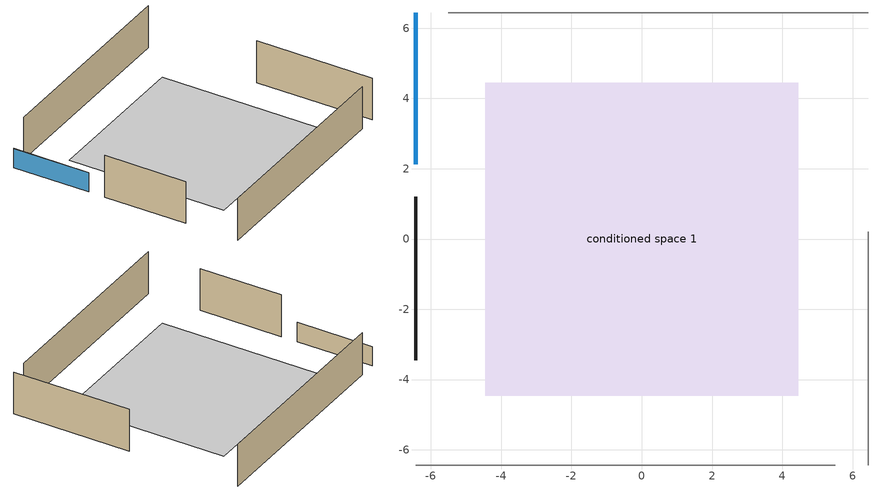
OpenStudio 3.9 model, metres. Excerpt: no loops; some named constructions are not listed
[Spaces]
conditioned space 1
 floor adiabatic (Floor1 construction): -4.45,-4.45 -4.45,4.45 4.45,4.45 4.45,-4.45 z3.66
 wall outside (Wall1 construction): -6.44,1.2 -6.44,-3.45 z3.66:6.1
 wall outside (AdiabaticWallConstruction): -6.44,6.44 -6.44,2.13 z3.66:4.79
 wall adiabatic (Wall2 construction): 6.44,6.44 -5.51,6.44 z3.66:6.1
 wall adiabatic (Wall3 construction): 6.44,-6.44 6.44,0.2 z3.66:6.1
 wall adiabatic (Wall4 construction): -6.44,-6.44 5.51,-6.44 z3.66:6.1
 window (WindowConstruction): -6.44,6.44 -6.44,2.13 z3.66:4.79
 ceiling adiabatic (Floor2 construction): 4.45,-4.45 4.45,4.45 -4.45,4.45 -4.45,-4.45 z3.66
[Schedule:Day]
heating setpoint day: 2, 0, 9.44444, 4, 0, 12.7778, 12, 0, 9.44444, 17, 0, 12.7778, 24, 0, 9.44444
heating setpoint day 1: 2, 0, 9.44444, 17, 0, 12.7778, 24, 0, 9.44444
cooling setpoint day: 3, 0, 21.1111, 18, 0, 22.2222, 24, 0, 21.1111
clothes washer schedule day: 1, 0, 0.104651, 2, 0, 0.0813953, 4, 0, 0.0465116, 5, 0, 0.0813953, 6, 0, 0.127907, 7, 0, 0.255814, 8, 0, 0.569767, 9, 0, 0.848837, 10, 0, 1, 11, 0, 0.976744, 12, 0, 0.872093, 13, 0, 0.77907, 14, 0, 0.697674, 15, 0, 0.569767, 16, 0, 0.593023, 17, 0, 0.581395, 21, 0, 0.569767, 22, 0, 0.546512, 23, 0, 0.372093, 24, 0, 0.197674
clothes washer schedule day 1; dishwasher schedule day 1; cooking range schedule day 1; dhw fixtures schedule day 1; general water use schedule day 1; cooling season schedule day; cooling season schedule day 2: 24, 0, 0
dishwasher schedule day: 1, 0, 0.135135, 2, 0, 0.0630631, 3, 0, 0.045045, 5, 0, 0.027027, 6, 0, 0.0900901, 7, 0, 0.18018, 8, 0, 0.279279, 9, 0, 0.522523, 10, 0, 0.585586, 11, 0, 0.504505, 12, 0, 0.432432, 13, 0, 0.378378, 14, 0, 0.414414, 15, 0, 0.324324, 17, 0, 0.342342, 18, 0, 0.441441, 19, 0, 0.783784, 20, 0, 1, 21, 0, 0.810811, 22, 0, 0.603604, 23, 0, 0.396396, 24, 0, 0.279279
cooking range schedule day: 5, 0, 0.0597015, 6, 0, 0.11194, 7, 0, 0.171642, 8, 0, 0.291045, 11, 0, 0.343284, 12, 0, 0.402985, 13, 0, 0.462687, 14, 0, 0.343284, 15, 0, 0.291045, 16, 0, 0.402985, 17, 0, 0.567164, 18, 0, 1, 19, 0, 0.850746, 20, 0, 0.432836, 21, 0, 0.291045, 22, 0, 0.231343, 23, 0, 0.171642, 24, 0, 0.11194
dhw fixtures schedule day: 1, 0, 0.139535, 2, 0, 0.0697674, 3, 0, 0.0465116, 4, 0, 0.0581395, 5, 0, 0.116279, 6, 0, 0.395349, 7, 0, 0.906977, 8, 0, 1, 9, 0, 0.930233, 10, 0, 0.77907, 11, 0, 0.651163, 12, 0, 0.546512, 13, 0, 0.465116, 14, 0, 0.406977, 15, 0, 0.383721, 16, 0, 0.360465, 17, 0, 0.44186, 18, 0, 0.593023, 20, 0, 0.697674, 21, 0, 0.639535, 22, 0, 0.55814, 23, 0, 0.44186, 24, 0, 0.302326
general water use schedule day: 1, 0, 0.315068, 3, 0, 0.287671, 4, 0, 0.342466, 5, 0, 0.369863, 6, 0, 0.520548, 7, 0, 0.60274, 8, 0, 0.534247, 10, 0, 0.506849, 11, 0, 0.465753, 14, 0, 0.479452, 15, 0, 0.534247, 16, 0, 0.589041, 17, 0, 0.69863, 18, 0, 0.876712, 19, 0, 0.890411, 20, 0, 0.986301, 21, 0, 1, 22, 0, 0.863014, 23, 0, 0.616438, 24, 0, 0.465753
cooling season schedule day 1; natural vent schedule day: 24, 0, 1
